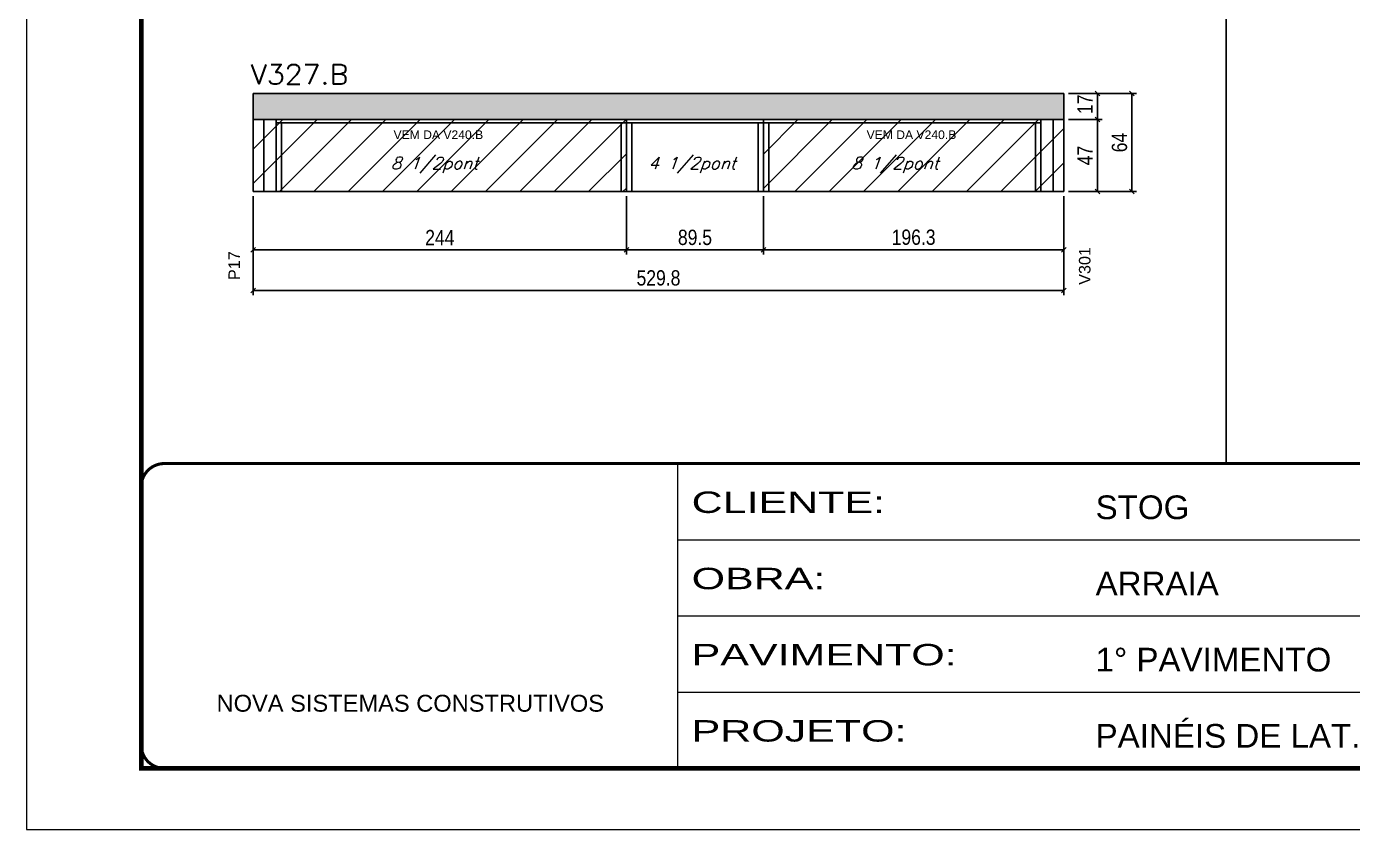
# Model space of a CAD drawing. Extents: x -3394 to 16474, y -5031 to 14397.
# Drawn here: x 7442 to 8309, y 3009 to 3534 of the extents above; entities that cross this region are included whole.
import ezdxf

# ---------------------------------------------------------------- set-up
doc = ezdxf.new("R2010")
doc.units = 0
doc.linetypes.add('CONTINUO', pattern=[0])
doc.linetypes.add('DASHED', pattern=[0.75, 0.5, -0.25])
doc.layers.get('0').update_dxf_attribs({"linetype": 'CONTINUOUS'})
doc.layers.get('Defpoints').update_dxf_attribs({"linetype": 'CONTINUOUS'})
for name, color, linetype in [('COTA', 241, 'CONTINUOUS'), ('NOMENCLATURA', 7, 'CONTINUOUS'), ('Painéis', 200, 'CONTINUOUS'), ('SARR_2.2x7', 40, 'CONTINUOUS'), ('SARR_3.5x7', 81, 'CONTINUOUS'), ('texto', 7, 'CONTINUOUS')]:
    doc.layers.add(name, color=color, linetype=linetype)
for name, color, linetype, lineweight in [('Folhas', 255, 'CONTINUOUS', 9), ('REAPROVEITAMENTO', 251, 'CONTINUOUS', 9), ('SARRAFO DE PRESSAO', 251, 'DASHED', 9), ('Texto Seção', 7, 'CONTINUOUS', 15)]:
    doc.layers.add(name, color=color, linetype=linetype, lineweight=lineweight)
doc.styles.add('ARIAL', font='arial.ttf')
doc.styles.add('COTA TECNICA', font='techl___.ttf', dxfattribs={"height": 10})
doc.styles.add('REGUA-120', font='ROMANS.shx', dxfattribs={"height": 15})
doc.styles.add('ROMANS', font='romans.shx')
doc.styles.add('Tecnologia', font='')
doc.styles.get('Tecnologia').set_extended_font_data('Forgotten Futurist')
doc.dimstyles.new('PAINEL', dxfattribs={"dimtxt": 10, "dimasz": 3, "dimexe": 3, "dimexo": 3, "dimgap": 3, "dimtad": 1, "dimdec": 1, "dimzin": 12, "dimdsep": 46, "dimtxsty": 'COTA TECNICA', "dimblk1": 'OBLIQUE', "dimblk2": 'OBLIQUE', "dimsah": 1, "dimcen": 0.9, "dimclrd": 4, "dimclre": 4, "dimclrt": 240, "dimadec": 1, "dimazin": 3, "dimtfac": 1, "dimtdec": 1, "dimtmove": 0, "dimatfit": 3, "dimfxl": 1, "dimtolj": 1, "dimtzin": 12, "dimarcsym": 0})
pattern_1 = [(45, (5717.438, -4862.023), (-11.22532, 11.22532), [])]

# ---------------------------------------------------------------- blocks, each defined once
blk = doc.blocks.new('9999999999')
at = {"color": 30, "linetype": 'CONTINUO'}
for p, q in [((98564.56, 34230.21), (98564.56, 34429.45)), ((98564.56, 34379.64), (99583.98, 34379.64)), ((98564.56, 34329.83), (99487.98, 34329.83)), ((98564.56, 34280.02), (99487.98, 34280.02))]:
    blk.add_line(p, q, dxfattribs=at)
at = {"color": 30, "linetype": 'CONTINUO', "const_width": 2}
blk.add_lwpolyline([(99583.98, 34230.21), (99583.98, 34414.45, 0.414214), (99568.98, 34429.45), (98228.98, 34429.45, 0.414214), (98213.98, 34414.45), (98213.98, 34245.21, 0.414214), (98228.98, 34230.21), (99583.98, 34230.21)], format="xyb", dxfattribs=at)
at = {"layer": 'Folhas'}
blk.add_lwpolyline([(98138.98, 34190.21), (99623.98, 34190.21), (99623.98, 35240.21), (98138.98, 35240.21)], close=True, dxfattribs=at)
at = {"layer": 'Folhas', "color": 30, "const_width": 3}
blk.add_lwpolyline([(98213.98, 34230.21), (99583.98, 34230.21), (99583.98, 35200.21), (98213.98, 35200.21)], close=True, dxfattribs=at)
at = {"color": 7, "linetype": 'Continuous', "ltscale": 5, "style": 'ARIAL'}
for s, height, p in [('STOG', 15.483, (98837.68, 34393.13)), ('ARRAIA', 15.483, (98837.68, 34343.32)), ('1° PAVIMENTO', 15.4829, (98837.68, 34293.51)), ('NOVA SISTEMAS CONSTRUTIVOS', 11.0592, (98263.19, 34267.21)), ('PAINÉIS DE LAT. VIGAS', 15.4829, (98837.68, 34243.7))]:
    blk.add_text(s, height=height, dxfattribs=at).set_placement(p)
at = {"layer": 'Folhas', "color": 7, "style": 'Tecnologia', "width": 1.5}
for s, p in [('CLIENTE:', (98573.65, 34397.17)), ('OBRA:', (98573.65, 34347.31)), ('PAVIMENTO:', (98573.65, 34297.5)), ('PROJETO:', (98573.65, 34247.69))]:
    blk.add_text(s, height=14, dxfattribs=at).set_placement(p)
blk = doc.blocks.new('_Oblique')
at = {"color": 0, "linetype": 'ByBlock', "lineweight": -2}
blk.add_line((-0.5, -0.5), (0.5, 0.5), dxfattribs=at)
blk = doc.blocks.new('*D1219')
at = {"layer": 'COTA', "color": 4, "linetype": 'ByBlock', "lineweight": -2, "transparency": 16777216}
for p, q in [((8123.12, 3473.5), (8145.12, 3473.5)), ((8142.12, 3426.5), (8142.12, 3473.5)), ((8123.12, 3426.5), (8145.12, 3426.5))]:
    blk.add_line(p, q, dxfattribs=at)
at = {"layer": 'Defpoints', "color": 0, "linetype": 'ByBlock', "transparency": 16777216}
for p in [(8120.12, 3473.5), (8142.12, 3473.5), (8120.12, 3426.5)]:
    blk.add_point(p, dxfattribs=at)
at = {"layer": 'COTA', "color": 4, "linetype": 'ByBlock', "lineweight": -2, "transparency": 16777216, "xscale": 3, "yscale": 3, "zscale": 3}
for p, rotation in [((8142.12, 3473.5), 90), ((8142.12, 3426.5), 270)]:
    blk.add_blockref('_Oblique', p, dxfattribs=dict(at, rotation=rotation))
at = {"layer": 'COTA', "color": 240, "linetype": 'ByBlock', "transparency": 16777216, "insert": (8134.05, 3450), "char_height": 10, "attachment_point": 5, "rotation": 90, "style": 'COTA TECNICA'}
blk.add_mtext('\\A1;47', dxfattribs=at)
blk = doc.blocks.new('*D1220')
at = {"layer": 'COTA', "color": 4, "linetype": 'ByBlock', "lineweight": -2, "transparency": 16777216}
for p, q in [((8123.12, 3490.5), (8145.12, 3490.5)), ((8142.12, 3473.5), (8142.12, 3490.5)), ((8123.12, 3473.5), (8145.12, 3473.5))]:
    blk.add_line(p, q, dxfattribs=at)
at = {"layer": 'Defpoints', "color": 0, "linetype": 'ByBlock', "transparency": 16777216}
for p in [(8120.12, 3490.5), (8142.12, 3490.5), (8120.12, 3473.5)]:
    blk.add_point(p, dxfattribs=at)
at = {"layer": 'COTA', "color": 4, "linetype": 'ByBlock', "lineweight": -2, "transparency": 16777216, "xscale": 3, "yscale": 3, "zscale": 3}
for p, rotation in [((8142.12, 3490.5), 90), ((8142.12, 3473.5), 270)]:
    blk.add_blockref('_Oblique', p, dxfattribs=dict(at, rotation=rotation))
at = {"layer": 'COTA', "color": 240, "linetype": 'ByBlock', "transparency": 16777216, "insert": (8134.05, 3483.5), "char_height": 10, "attachment_point": 5, "rotation": 90, "style": 'COTA TECNICA'}
blk.add_mtext('\\A1;17', dxfattribs=at)
blk = doc.blocks.new('*D1221')
at = {"layer": 'COTA', "color": 4, "linetype": 'ByBlock', "lineweight": -2, "transparency": 16777216}
for p, q in [((8123.12, 3490.5), (8167.62, 3490.5)), ((8164.62, 3426.5), (8164.62, 3490.5)), ((8123.12, 3426.5), (8167.62, 3426.5))]:
    blk.add_line(p, q, dxfattribs=at)
at = {"layer": 'Defpoints', "color": 0, "linetype": 'ByBlock', "transparency": 16777216}
for p in [(8120.12, 3490.5), (8164.62, 3490.5), (8120.12, 3426.5)]:
    blk.add_point(p, dxfattribs=at)
at = {"layer": 'COTA', "color": 4, "linetype": 'ByBlock', "lineweight": -2, "transparency": 16777216, "xscale": 3, "yscale": 3, "zscale": 3}
for p, rotation in [((8164.62, 3490.5), 90), ((8164.62, 3426.5), 270)]:
    blk.add_blockref('_Oblique', p, dxfattribs=dict(at, rotation=rotation))
at = {"layer": 'COTA', "color": 240, "linetype": 'ByBlock', "transparency": 16777216, "insert": (8156.52, 3458.5), "char_height": 10, "attachment_point": 5, "rotation": 90, "style": 'COTA TECNICA'}
blk.add_mtext('\\A1;64', dxfattribs=at)
blk = doc.blocks.new('*D1177')
at = {"layer": 'COTA', "color": 4, "linetype": 'ByBlock', "lineweight": -2, "transparency": 16777216}
for p, q in [((7590.32, 3423.5), (7590.32, 3385.31)), ((7834.32, 3423.5), (7834.32, 3385.31)), ((7590.32, 3388.31), (7834.32, 3388.31))]:
    blk.add_line(p, q, dxfattribs=at)
at = {"layer": 'Defpoints', "color": 0, "linetype": 'ByBlock', "transparency": 16777216}
for p in [(7590.32, 3426.5), (7834.32, 3426.5), (7834.32, 3388.31)]:
    blk.add_point(p, dxfattribs=at)
at = {"layer": 'COTA', "color": 4, "linetype": 'ByBlock', "lineweight": -2, "transparency": 16777216, "xscale": 3, "yscale": 3, "zscale": 3, "rotation": 180}
blk.add_blockref('_Oblique', (7590.32, 3388.31), dxfattribs=at)
at = {"layer": 'COTA', "color": 4, "linetype": 'ByBlock', "lineweight": -2, "transparency": 16777216, "xscale": 3, "yscale": 3, "zscale": 3}
blk.add_blockref('_Oblique', (7834.32, 3388.31), dxfattribs=at)
at = {"layer": 'COTA', "color": 240, "linetype": 'ByBlock', "transparency": 16777216, "insert": (7712.32, 3396.38), "char_height": 10, "attachment_point": 5, "style": 'COTA TECNICA'}
blk.add_mtext('\\A1;244', dxfattribs=at)
blk = doc.blocks.new('*D1178')
at = {"layer": 'COTA', "color": 4, "linetype": 'ByBlock', "lineweight": -2, "transparency": 16777216}
for p, q in [((7834.32, 3423.5), (7834.32, 3385.31)), ((7923.82, 3423.5), (7923.82, 3385.31)), ((7834.32, 3388.31), (7923.82, 3388.31))]:
    blk.add_line(p, q, dxfattribs=at)
at = {"layer": 'Defpoints', "color": 0, "linetype": 'ByBlock', "transparency": 16777216}
for p in [(7834.32, 3426.5), (7923.82, 3426.5), (7923.82, 3388.31)]:
    blk.add_point(p, dxfattribs=at)
at = {"layer": 'COTA', "color": 4, "linetype": 'ByBlock', "lineweight": -2, "transparency": 16777216, "xscale": 3, "yscale": 3, "zscale": 3, "rotation": 180}
blk.add_blockref('_Oblique', (7834.32, 3388.31), dxfattribs=at)
at = {"layer": 'COTA', "color": 4, "linetype": 'ByBlock', "lineweight": -2, "transparency": 16777216, "xscale": 3, "yscale": 3, "zscale": 3}
blk.add_blockref('_Oblique', (7923.82, 3388.31), dxfattribs=at)
at = {"layer": 'COTA', "color": 240, "linetype": 'ByBlock', "transparency": 16777216, "insert": (7879.07, 3396.45), "char_height": 10, "attachment_point": 5, "style": 'COTA TECNICA'}
blk.add_mtext('\\A1;89.5', dxfattribs=at)
blk = doc.blocks.new('*D1179')
at = {"layer": 'COTA', "color": 4, "linetype": 'ByBlock', "lineweight": -2, "transparency": 16777216}
for p, q in [((7590.32, 3423.5), (7590.32, 3358.81)), ((8120.12, 3423.5), (8120.12, 3358.81)), ((7590.32, 3361.81), (8120.12, 3361.81))]:
    blk.add_line(p, q, dxfattribs=at)
at = {"layer": 'Defpoints', "color": 0, "linetype": 'ByBlock', "transparency": 16777216}
for p in [(7590.32, 3426.5), (8120.12, 3426.5), (8120.12, 3361.81)]:
    blk.add_point(p, dxfattribs=at)
at = {"layer": 'COTA', "color": 4, "linetype": 'ByBlock', "lineweight": -2, "transparency": 16777216, "xscale": 3, "yscale": 3, "zscale": 3, "rotation": 180}
blk.add_blockref('_Oblique', (7590.32, 3361.81), dxfattribs=at)
at = {"layer": 'COTA', "color": 4, "linetype": 'ByBlock', "lineweight": -2, "transparency": 16777216, "xscale": 3, "yscale": 3, "zscale": 3}
blk.add_blockref('_Oblique', (8120.12, 3361.81), dxfattribs=at)
at = {"layer": 'COTA', "color": 240, "linetype": 'ByBlock', "transparency": 16777216, "insert": (7855.22, 3369.95), "char_height": 10, "attachment_point": 5, "style": 'COTA TECNICA'}
blk.add_mtext('\\A1;529.8', dxfattribs=at)
blk = doc.blocks.new('*D1244')
at = {"layer": 'COTA', "color": 4, "linetype": 'ByBlock', "lineweight": -2, "transparency": 16777216}
for p, q in [((7923.82, 3423.5), (7923.82, 3385.31)), ((8120.12, 3411.25), (8120.12, 3385.31)), ((7923.82, 3388.31), (8120.12, 3388.31))]:
    blk.add_line(p, q, dxfattribs=at)
at = {"layer": 'Defpoints', "color": 0, "linetype": 'ByBlock', "transparency": 16777216}
for p in [(7923.82, 3426.5), (8120.12, 3414.25), (8120.12, 3388.31)]:
    blk.add_point(p, dxfattribs=at)
at = {"layer": 'COTA', "color": 4, "linetype": 'ByBlock', "lineweight": -2, "transparency": 16777216, "xscale": 3, "yscale": 3, "zscale": 3, "rotation": 180}
blk.add_blockref('_Oblique', (7923.82, 3388.31), dxfattribs=at)
at = {"layer": 'COTA', "color": 4, "linetype": 'ByBlock', "lineweight": -2, "transparency": 16777216, "xscale": 3, "yscale": 3, "zscale": 3}
blk.add_blockref('_Oblique', (8120.12, 3388.31), dxfattribs=at)
at = {"layer": 'COTA', "color": 240, "linetype": 'ByBlock', "transparency": 16777216, "insert": (8021.97, 3396.56), "char_height": 10, "attachment_point": 5, "style": 'COTA TECNICA'}
blk.add_mtext('\\A1;196.3', dxfattribs=at)

msp = doc.modelspace()

# ---------------------------------------------------------------- hatches: boundary and pattern name
at = {"layer": 'COTA', "linetype": 'Continuous'}
h = msp.add_hatch(dxfattribs=at)
h.set_pattern_fill('AR-CONC', color=256, scale=0.05)
h.set_pattern_definition([(50, (5717.438, -4862.023), (9.1092334, -0.796954), [0.9525, -10.4775]), (355, (5717.438, -4862.023), (-1.762171, 9.552842), [0.762, -8.382029]), (100.45144, (5718.197, -4862.09), (7.347062, 8.755888), [0.8095, -8.904512]), (46.1842, (5717.438, -4859.483), (13.553952, -2.102116), [1.42875, -15.71625]), (96.63556, (5718.567, -4859.658), (11.870207, 12.371306), [1.214251, -13.35678]), (351.18415, (5717.438, -4859.483), (11.870207, 12.371306), [1.142998, -12.572987]), (21, (5718.708, -4860.118), (7.5807196, -5.11326), [0.9525, -10.4775]), (326, (5718.708, -4860.118), (3.090101, 9.209398), [0.762, -8.382]), (71.45144, (5719.3395, -4860.544), (10.670821, 4.096138), [0.8095, -8.904497]), (37.5, (5717.4377, -4862.0232), (0.1544302, 4.227752), [0, -8.2804, 0, -8.509, 0, -8.41375]), (7.5, (5717.4377, -4862.023), (3.3409831, 5.0090287), [0, -4.8514, 0, -8.0899, 0, -3.20675]), (327.5, (5714.6056, -4862.0232), (6.7795298, -0.2864372), [0, -3.175, 0, -9.906, 0, -13.1445]), (317.5, (5713.3356, -4862.023), (7.406459, 1.2713246), [0, -4.1275, 0, -6.5786, 0, -9.3345])])
h.paths.add_polyline_path([(7590.32, 3490.5), (7590.32, 3473.5), (8120.12, 3473.5), (8120.12, 3490.5)])
at = {"layer": 'REAPROVEITAMENTO'}
h = msp.add_hatch(dxfattribs=at)
h.set_pattern_fill('ANSI31', color=256, scale=5)
h.set_pattern_definition(pattern_1)
h.paths.add_polyline_path([(7834.32, 3426.5), (7834.32, 3473.5), (7590.32, 3473.5), (7590.32, 3426.5)])
h = msp.add_hatch(dxfattribs=at)
h.set_pattern_fill('ANSI31', color=256, scale=5)
h.set_pattern_definition(pattern_1)
h.paths.add_polyline_path([(7923.82, 3473.5), (7923.82, 3426.5), (8120.12, 3426.5), (8120.12, 3473.5)])

# ---------------------------------------------------------------- linework, layer by layer
at = {"layer": 'COTA', "linetype": 'Continuous'}
msp.add_line((8226.14, 4019.38), (8226.14, 3248.62), dxfattribs=at)
at = {"layer": 'COTA', "linetype": 'ByBlock'}
for p, q in [((7590.32, 3490.5), (8120.12, 3490.5)), ((7590.32, 3473.5), (7590.32, 3490.5)), ((8120.12, 3473.5), (8120.12, 3490.5))]:
    msp.add_line(p, q, dxfattribs=at)
at = {"layer": 'Painéis', "linetype": 'ByBlock'}
for p, q in [((7590.32, 3473.5), (8120.12, 3473.5)), ((7590.32, 3426.5), (7590.32, 3473.5)), ((7834.32, 3426.5), (7834.32, 3473.5)), ((7923.82, 3426.5), (7923.82, 3473.5)), ((8120.12, 3426.5), (8120.12, 3473.5)), ((7590.32, 3426.5), (8120.12, 3426.5))]:
    msp.add_line(p, q, dxfattribs=at)
at = {"layer": 'SARR_2.2x7', "linetype": 'Continuous'}
for p, q in [((7597.32, 3426.5), (7597.32, 3473.5)), ((7605.32, 3471.3), (7834.32, 3471.3)), ((7834.32, 3471.3), (7923.82, 3471.3)), ((7923.82, 3471.3), (8105.12, 3471.3)), ((8113.12, 3426.5), (8113.12, 3473.5))]:
    msp.add_line(p, q, dxfattribs=at)
at = {"layer": 'SARR_3.5x7'}
for p, q in [((7605.32, 3473.5), (7605.32, 3426.5)), ((7608.82, 3471.3), (7608.82, 3426.5)), ((7830.82, 3471.3), (7830.82, 3426.5)), ((7834.32, 3471.3), (7834.32, 3426.5)), ((7837.82, 3471.3), (7837.82, 3426.5)), ((7920.32, 3471.3), (7920.32, 3426.5)), ((7923.82, 3471.3), (7923.82, 3426.5)), ((7927.32, 3471.3), (7927.32, 3426.5)), ((8101.62, 3471.3), (8101.62, 3426.5)), ((8105.12, 3473.5), (8105.12, 3426.5)), ((7605.32, 3426.5), (7608.82, 3426.5)), ((7830.82, 3426.5), (7834.32, 3426.5)), ((7834.32, 3426.5), (7837.82, 3426.5)), ((7920.32, 3426.5), (7923.82, 3426.5)), ((7923.82, 3426.5), (7927.32, 3426.5)), ((8101.62, 3426.5), (8105.12, 3426.5))]:
    msp.add_line(p, q, dxfattribs=at)

# ---------------------------------------------------------------- block references
at = {"layer": 'SARRAFO DE PRESSAO', "color": 6, "linetype": 'ByBlock'}
msp.add_blockref('9999999999', (-90696.77, -31180.83), dxfattribs=at)

# ---------------------------------------------------------------- texts
at = {"layer": 'NOMENCLATURA', "linetype": 'Continuous', "style": 'ARIAL'}
for p in [(7682.06, 3460.78), (7991.25, 3460.78)]:
    msp.add_text('VEM DA V240.B', height=5.6753, dxfattribs=at).set_placement(p)
for s, p in [('V301', (8137.56, 3365.49)), ('P17', (7581.76, 3368.62))]:
    msp.add_text(s, height=7.567, rotation=90, dxfattribs=at).set_placement(p)
at = {"layer": 'texto', "color": 2, "char_height": 8, "attachment_point": 5, "style": 'ROMANS'}
for s, insert in [('{\\Q19;\\C256;8 1/2pont}', (7708.82, 3443.72)), ('{\\Q19;\\C256;4 1/2pont}', (7877.15, 3443.72)), ('{\\Q19;\\C256;8 1/2pont}', (8009.79, 3443.72))]:
    msp.add_mtext(s, dxfattribs=dict(at, insert=insert))
at = {"layer": 'Texto Seção', "style": 'REGUA-120', "width": 1.05}
msp.add_text('V327.B', height=13, dxfattribs=at).set_placement((7588.71, 3496.58))

# ---------------------------------------------------------------- dimensions: what is measured, and where the dimension line sits
at = {"layer": 'COTA', "linetype": 'ByBlock'}
dim = msp.add_linear_dim(base=(8142.12, 3490.5), p1=(8120.12, 3473.5), p2=(8120.12, 3490.5), angle=90, dimstyle='PAINEL', dxfattribs=at)
dim.commit()
dim.dimension.update_dxf_attribs({"geometry": '*D1220', "text_midpoint": (8142.12, 3483.5), "dimtype": 160})
for base, p2, picture, middle in [((8164.62, 3490.5), (8120.12, 3490.5), '*D1221', (8156.52, 3458.5)), ((8142.12, 3473.5), (8120.12, 3473.5), '*D1219', (8134.05, 3450))]:
    dim = msp.add_linear_dim(base=base, p1=(8120.12, 3426.5), p2=p2, angle=90, dimstyle='PAINEL', dxfattribs=at)
    dim.commit()
    dim.dimension.update_dxf_attribs({"geometry": picture, "text_midpoint": middle})
for base, p1, p2, picture, middle in [((7834.32, 3388.31), (7590.32, 3426.5), (7834.32, 3426.5), '*D1177', (7712.32, 3396.38)), ((8120.12, 3361.81), (7590.32, 3426.5), (8120.12, 3426.5), '*D1179', (7855.22, 3369.95)), ((8120.12, 3388.31), (7923.82, 3426.5), (8120.12, 3414.25), '*D1244', (8021.97, 3396.56))]:
    dim = msp.add_linear_dim(base=base, p1=p1, p2=p2, dimstyle='PAINEL', dxfattribs=at)
    dim.commit()
    dim.dimension.update_dxf_attribs({"geometry": picture, "text_midpoint": middle})
dim = msp.add_linear_dim(base=(7923.82, 3388.31), p1=(7834.32, 3426.5), p2=(7923.82, 3426.5), dimstyle='PAINEL', override={"dimtmove": 1}, dxfattribs=at)
dim.commit()
dim.dimension.update_dxf_attribs({"geometry": '*D1178', "text_midpoint": (7879.07, 3396.45)})

doc.saveas('drawing.dxf')
